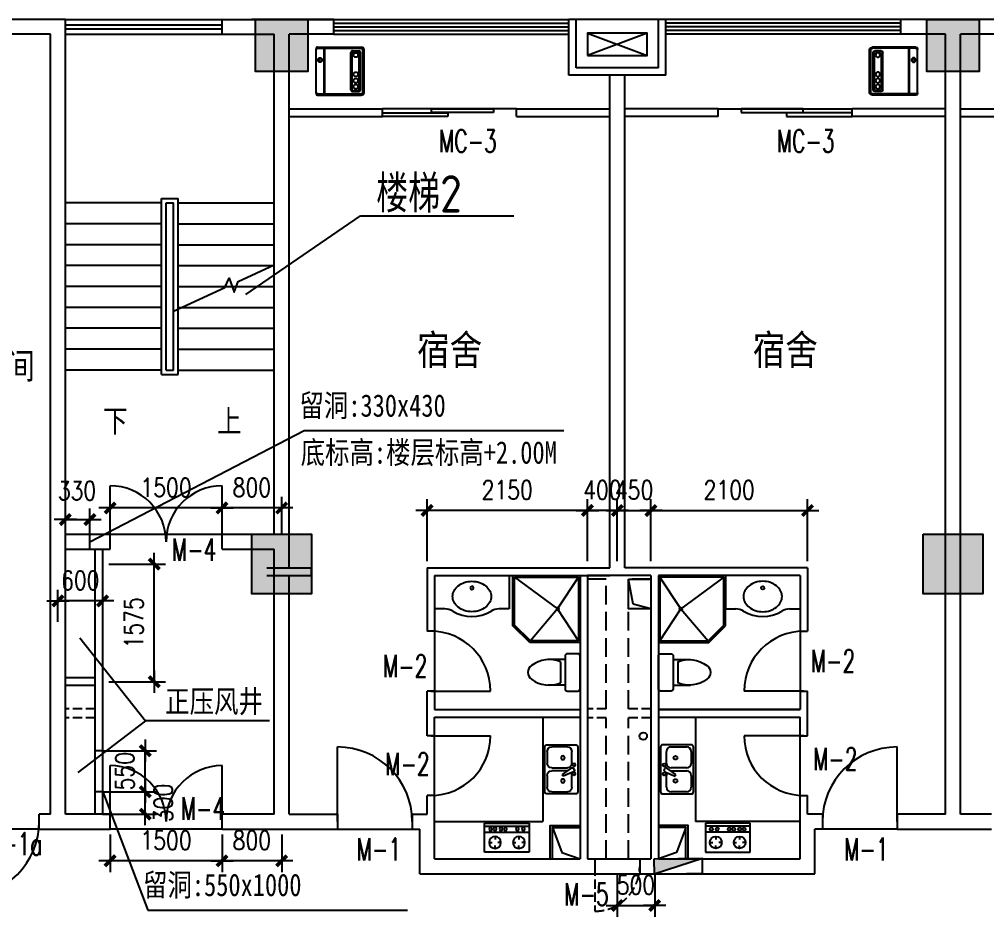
# Model space of a CAD drawing. Extents: x -357449 to -117302, y 127569 to 244935.
# Drawn here: x -281788 to -268819, y 220818 to 232842 of the extents above; entities that cross this region are included whole.
import ezdxf

# ---------------------------------------------------------------- set-up
doc = ezdxf.new("R2010")
doc.units = 0
doc.header["$MEASUREMENT"] = 0
doc.linetypes.add('DASH', pattern=[0.35, 0.25, -0.1])
doc.layers.get('0').update_dxf_attribs({"linetype": 'CONTINUOUS'})
doc.layers.get('DEFPOINTS').update_dxf_attribs({"linetype": 'CONTINUOUS'})
for name, color, linetype in [('1', 8, 'CONTINUOUS'), ('2', 4, 'CONTINUOUS'), ('COLUMN', 4, 'CONTINUOUS'), ('DIM', 7, 'CONTINUOUS'), ('F', 31, 'CONTINUOUS'), ('JAJU', 8, 'CONTINUOUS'), ('WALL', 1, 'CONTINUOUS'), ('WINDOW', 4, 'CONTINUOUS'), ('WINDOWS', 4, 'CONTINUOUS'), ('阳台', 4, 'CONTINUOUS')]:
    doc.layers.add(name, color=color, linetype=linetype)
doc.layers.add('AXIS', color=3, linetype='CONTINUOUS', lineweight=9)
doc.styles.add('CHINA', font='SimSun.ttf', dxfattribs={"width": 0.85, "height": 150})
doc.styles.add('DIM_FONT', font='SIMPLEX.shx', dxfattribs={"width": 0.8})
doc.styles.add('FS', font='txt.shx', dxfattribs={"width": 0.66, "height": 150, "bigfont": 'fs.shx'})
doc.styles.add('H1', font='SimSun.ttf')
doc.styles.add('TSS', font='tssdeng.shx', dxfattribs={"width": 0.85, "bigfont": 'tssdchn.shx'})
doc.dimstyles.get("Standard").update_dxf_attribs({"dimtxt": 375, "dimasz": 1, "dimexe": 150, "dimexo": 0, "dimgap": 200, "dimtad": 1, "dimdec": 0, "dimzin": 0, "dimdsep": 46, "dimtxsty": 'DIM_FONT', "dimblk1": '_DIMX', "dimblk2": '_DIMX', "dimsah": 1, "dimcen": 200, "dimclrd": 256, "dimclre": 256, "dimclrt": 4, "dimadec": 0, "dimazin": 0, "dimtfac": 1, "dimtdec": 0, "dimtix": 1, "dimtmove": 2, "dimatfit": 3, "dimldrblk": '_DIMX', "dimfxl": 0, "dimtolj": 1, "dimtzin": 0, "dimarcsym": 0})

# ---------------------------------------------------------------- blocks, each defined once
blk = doc.blocks.new('A$C58910DAE')
for p, q in [((0, 600), (0, 0)), ((390, 600), (0, 600)), ((130, 540), (130, 500)), ((270, 0), (270, 600)), ((350, 0), (350, 600)), ((390, 0), (390, 600)), ((50, 460), (90, 460)), ((130, 380), (130, 420)), ((210, 460), (170, 460)), ((50, 140), (90, 140)), ((130, 220), (130, 180)), ((210, 140), (170, 140)), ((0, 0), (390, 0)), ((130, 60), (130, 100))]:
    blk.add_line(p, q)
for centre, radius in [((130, 460), 80), ((310, 520), 20), ((310, 440), 20), ((310, 280), 20), ((130, 140), 80), ((310, 220), 20), ((310, 140), 20), ((310, 80), 20)]:
    blk.add_circle(centre, radius)
blk = doc.blocks.new('A$C13156595')
for p, q in [((900, 900), (0, 900)), ((0, 900), (0, 0)), ((877, 877), (22, 877)), ((22, 877), (22, 22)), ((300, 450), (22, 877)), ((877, 877), (300, 450)), ((877, 234), (877, 877)), ((900, 225), (900, 900)), ((22, 22), (300, 450)), ((300, 450), (666, 22)), ((666, 22), (877, 234)), ((675, 0), (900, 225)), ((0, 0), (675, 0)), ((22, 22), (666, 22))]:
    blk.add_line(p, q)
blk.add_circle((300, 450), 18.7)
blk = doc.blocks.new('A$C571F03B5')
for p, q in [((0, 470), (0, 30)), ((170, 500), (30, 500)), ((200, 30), (200, 470)), ((200, 420), (430, 420)), ((260, 110), (260, 390)), ((30, 0), (170, 0)), ((200, 80), (430, 80))]:
    blk.add_line(p, q)
for centre, radius, start, end in [((30, 470), 30, 90, 180), ((170, 470), 30, 0, 90), ((413, 23), 398, 53.3619, 112.5495), ((590, 250), 110, 303.4509, 56.5491), ((413, 477), 398, 247.4505, 306.6381), ((30, 30), 30, 180, 270), ((170, 30), 30, 270, 0)]:
    blk.add_arc(centre, radius, start, end)
at = {"style": 'DIM_FONT', "text_generation_flag": 4, "width": 0.8, "flags": 9}
for tag in ['YSIZE', 'XSIZE']:
    blk.add_attdef(tag, (0, 250), '', height=0.5, rotation=90, dxfattribs=at)
blk = doc.blocks.new('A$C54757736')
for p, q in [((0, 410), (0, 30)), ((630, 440), (30, 440)), ((328, 393), (342, 385)), ((660, 30), (660, 410)), ((30, 90), (30, 300)), ((90, 360), (250, 360)), ((299, 382), (241, 246)), ((259, 236), (347, 355)), ((310, 299), (310, 90)), ((350, 90), (350, 300)), ((410, 360), (570, 360)), ((630, 300), (630, 90)), ((241, 246), (259, 236)), ((250, 30), (90, 30)), ((570, 30), (410, 30)), ((30, 0), (630, 0))]:
    blk.add_line(p, q)
for centre, radius in [((270, 390), 20), ((390, 390), 20), ((175, 240), 25), ((485, 240), 25)]:
    blk.add_circle(centre, radius)
for centre, radius, start, end in [((30, 410), 30, 90, 180), ((318, 375), 20, 60, 159.4623), ((630, 410), 30, 360, 90), ((90, 300), 60, 90, 180), ((250, 300), 60, 56.607, 90), ((332, 367), 20, 320.5377, 60), ((410, 300), 60, 90, 180), ((570, 300), 60, 360, 90), ((30, 30), 30, 180, 270), ((90, 90), 60, 180, 270), ((250, 90), 60, 270, 360), ((410, 90), 60, 180, 270), ((570, 90), 60, 270, 360), ((630, 30), 30, 270, 360)]:
    blk.add_arc(centre, radius, start, end)
blk = doc.blocks.new('A$C6F837C5C')
at = {"layer": '1'}
blk.add_lwpolyline([(259, 407, 0.078966), (157, 391, 0.088152), (76, 347, 0.105269), (19, 279, 0.121685), (0, 203, 0.121685), (19, 128, 0.105269), (76, 60, 0.088152), (157, 16, 0.078966), (259, 0, 0.078966), (360, 16, 0.088152), (441, 60, 0.105269), (498, 128, 0.121685), (517, 203, 0.121685), (498, 279, 0.105269), (441, 347, 0.088152), (360, 391, 0.078966)], format="xyb", close=True, dxfattribs=at)
blk.add_circle((259, 88), 22, dxfattribs=at)
blk = doc.blocks.new('A$C5E2968BE')
for p, q in [((0, 606), (0, 38)), ((16, 606), (16, 38)), ((622, 643), (38, 643)), ((622, 627), (38, 627)), ((48, 573), (48, 70)), ((64, 573), (64, 70)), ((155, 595), (70, 595)), ((155, 579), (70, 579)), ((161, 573), (161, 70)), ((177, 573), (177, 70)), ((525, 627), (525, 16)), ((536, 627), (536, 16)), ((643, 622), (643, 21)), ((622, 16), (38, 16)), ((622, 0), (38, 0)), ((155, 64), (70, 64)), ((155, 48), (70, 48))]:
    blk.add_line(p, q)
for centre, radius in [((111, 529), 30), ((111, 449), 30), ((111, 364), 30), ((111, 106), 30), ((590, 173), 30), ((590, 173), 19.3)]:
    blk.add_circle(centre, radius)
for centre, radius, start, end in [((38, 606), 37.5, 90, 180), ((38, 606), 21.4, 90, 180), ((70, 573), 21.4, 90, 180), ((155, 573), 21.4, 0, 90), ((622, 622), 21.4, 0, 90), ((622, 606), 21.4, 0, 90), ((38, 38), 37.5, 180, 270), ((38, 38), 21.4, 180, 270), ((70, 70), 21.4, 180, 270), ((155, 70), 21.4, 270, 0), ((622, 38), 21.4, 270, 0), ((622, 21), 21.4, 270, 0)]:
    blk.add_arc(centre, radius, start, end)
blk = doc.blocks.new('_DIMX')
blk.add_line((-150, 0), (150, 0))
at = {"const_width": 50}
blk.add_lwpolyline([(-70, -70), (70, 70)], dxfattribs=at)
blk = doc.blocks.new('*D506')
at = {"linetype": 'ByBlock'}
for p, q in [((-271604, 224362), (-271604, 224793)), ((-271004, 224362), (-271004, 224793)), ((-271605, 224643), (-271606, 224643)), ((-271004, 224643), (-271604, 224643)), ((-271003, 224643), (-271002, 224643))]:
    blk.add_line(p, q, dxfattribs=at)
at = {"layer": 'DEFPOINTS', "color": 0, "linetype": 'ByBlock'}
for p in [(-271604, 224643), (-271604, 224362), (-271004, 224362)]:
    blk.add_point(p, dxfattribs=at)
at = {"linetype": 'ByBlock'}
blk.add_blockref('_DIMX', (-271604, 224643), dxfattribs=at)
at = {"linetype": 'ByBlock', "rotation": 180}
blk.add_blockref('_DIMX', (-271004, 224643), dxfattribs=at)
at = {"color": 4, "linetype": 'ByBlock', "insert": (-271304, 224918), "char_height": 250, "attachment_point": 5, "style": 'DIM_FONT'}
blk.add_mtext('\\A1;600', dxfattribs=at)
blk = doc.blocks.new('*D564')
at = {"linetype": 'ByBlock'}
for p, q in [((-262333, 221392), (-262333, 220818)), ((-261832, 221389), (-261832, 220818)), ((-262334, 220968), (-262335, 220968)), ((-262333, 220968), (-261832, 220968)), ((-261831, 220968), (-261830, 220968))]:
    blk.add_line(p, q, dxfattribs=at)
at = {"layer": 'DEFPOINTS', "color": 0, "linetype": 'ByBlock'}
for p in [(-262333, 221392), (-261832, 221389), (-261832, 220968)]:
    blk.add_point(p, dxfattribs=at)
at = {"linetype": 'ByBlock'}
blk.add_blockref('_DIMX', (-262333, 220968), dxfattribs=at)
at = {"linetype": 'ByBlock', "rotation": 180}
blk.add_blockref('_DIMX', (-261832, 220968), dxfattribs=at)
at = {"color": 4, "linetype": 'ByBlock', "insert": (-262083, 221243), "char_height": 250, "attachment_point": 5, "style": 'DIM_FONT'}
blk.add_mtext('\\A1;500', dxfattribs=at)
blk = doc.blocks.new('*D652')
at = {"linetype": 'ByBlock'}
for p, q in [((-290654, 225965), (-290654, 226795)), ((-288554, 225965), (-288554, 226795)), ((-290653, 226645), (-288555, 226645))]:
    blk.add_line(p, q, dxfattribs=at)
at = {"layer": 'DEFPOINTS', "color": 0, "linetype": 'ByBlock'}
for p in [(-288554, 226645), (-290654, 225965), (-288554, 225965)]:
    blk.add_point(p, dxfattribs=at)
at = {"linetype": 'ByBlock', "rotation": 180}
blk.add_blockref('_DIMX', (-290654, 226645), dxfattribs=at)
at = {"linetype": 'ByBlock'}
blk.add_blockref('_DIMX', (-288554, 226645), dxfattribs=at)
at = {"color": 4, "linetype": 'ByBlock', "insert": (-289604, 226920), "char_height": 250, "attachment_point": 5, "style": 'DIM_FONT'}
blk.add_mtext('\\A1;2100', dxfattribs=at)
blk = doc.blocks.new('*D651')
at = {"linetype": 'ByBlock'}
for p, q in [((-291104, 225965), (-291104, 226795)), ((-290654, 225965), (-290654, 226795)), ((-291105, 226645), (-291106, 226645)), ((-291104, 226645), (-290654, 226645)), ((-290653, 226645), (-290652, 226645))]:
    blk.add_line(p, q, dxfattribs=at)
at = {"layer": 'DEFPOINTS', "color": 0, "linetype": 'ByBlock'}
for p in [(-290654, 226645), (-291104, 225965), (-290654, 225965)]:
    blk.add_point(p, dxfattribs=at)
at = {"linetype": 'ByBlock'}
blk.add_blockref('_DIMX', (-291104, 226645), dxfattribs=at)
at = {"linetype": 'ByBlock', "rotation": 180}
blk.add_blockref('_DIMX', (-290654, 226645), dxfattribs=at)
at = {"color": 4, "linetype": 'ByBlock', "insert": (-290879, 226920), "char_height": 250, "attachment_point": 5, "style": 'DIM_FONT'}
blk.add_mtext('\\A1;450', dxfattribs=at)
blk = doc.blocks.new('*D650')
at = {"linetype": 'ByBlock'}
for p, q in [((-291504, 225965), (-291504, 226795)), ((-291104, 225965), (-291104, 226795)), ((-291505, 226645), (-291506, 226645)), ((-291104, 226645), (-291504, 226645)), ((-291103, 226645), (-291102, 226645))]:
    blk.add_line(p, q, dxfattribs=at)
at = {"layer": 'DEFPOINTS', "color": 0, "linetype": 'ByBlock'}
for p in [(-291504, 226645), (-291504, 225965), (-291104, 225965)]:
    blk.add_point(p, dxfattribs=at)
at = {"linetype": 'ByBlock'}
blk.add_blockref('_DIMX', (-291504, 226645), dxfattribs=at)
at = {"linetype": 'ByBlock', "rotation": 180}
blk.add_blockref('_DIMX', (-291104, 226645), dxfattribs=at)
at = {"color": 4, "linetype": 'ByBlock', "insert": (-291304, 226920), "char_height": 250, "attachment_point": 5, "style": 'DIM_FONT'}
blk.add_mtext('\\A1;400', dxfattribs=at)
blk = doc.blocks.new('*D649')
at = {"linetype": 'ByBlock'}
for p, q in [((-293654, 225965), (-293654, 226795)), ((-291504, 225965), (-291504, 226795)), ((-291505, 226645), (-293653, 226645))]:
    blk.add_line(p, q, dxfattribs=at)
at = {"layer": 'DEFPOINTS', "color": 0, "linetype": 'ByBlock'}
for p in [(-293654, 226645), (-293654, 225965), (-291504, 225965)]:
    blk.add_point(p, dxfattribs=at)
at = {"linetype": 'ByBlock', "rotation": 180}
blk.add_blockref('_DIMX', (-293654, 226645), dxfattribs=at)
at = {"linetype": 'ByBlock'}
blk.add_blockref('_DIMX', (-291504, 226645), dxfattribs=at)
at = {"color": 4, "linetype": 'ByBlock', "insert": (-292579, 226920), "char_height": 250, "attachment_point": 5, "style": 'DIM_FONT'}
blk.add_mtext('\\A1;2150', dxfattribs=at)
blk = doc.blocks.new('*D681')
at = {"linetype": 'ByBlock'}
for p, q in [((-269404, 226337), (-269404, 226840)), ((-268604, 226337), (-268604, 226840)), ((-269405, 226690), (-269406, 226690)), ((-268604, 226690), (-269404, 226690)), ((-268603, 226690), (-268602, 226690))]:
    blk.add_line(p, q, dxfattribs=at)
at = {"layer": 'DEFPOINTS', "color": 0, "linetype": 'ByBlock'}
for p in [(-269404, 226690), (-269404, 226337), (-268604, 226337)]:
    blk.add_point(p, dxfattribs=at)
at = {"linetype": 'ByBlock'}
blk.add_blockref('_DIMX', (-269404, 226690), dxfattribs=at)
at = {"linetype": 'ByBlock', "rotation": 180}
blk.add_blockref('_DIMX', (-268604, 226690), dxfattribs=at)
at = {"color": 4, "linetype": 'ByBlock', "insert": (-269004, 226965), "char_height": 250, "attachment_point": 5, "style": 'DIM_FONT'}
blk.add_mtext('\\A1;800', dxfattribs=at)
blk = doc.blocks.new('*D682')
at = {"linetype": 'ByBlock'}
for p, q in [((-270904, 226337), (-270904, 226840)), ((-269404, 226337), (-269404, 226840)), ((-269405, 226690), (-270903, 226690))]:
    blk.add_line(p, q, dxfattribs=at)
at = {"layer": 'DEFPOINTS', "color": 0, "linetype": 'ByBlock'}
for p in [(-270904, 226690), (-270904, 226337), (-269404, 226337)]:
    blk.add_point(p, dxfattribs=at)
at = {"linetype": 'ByBlock', "rotation": 180}
blk.add_blockref('_DIMX', (-270904, 226690), dxfattribs=at)
at = {"linetype": 'ByBlock'}
blk.add_blockref('_DIMX', (-269404, 226690), dxfattribs=at)
at = {"color": 4, "linetype": 'ByBlock', "insert": (-270154, 226965), "char_height": 250, "attachment_point": 5, "style": 'DIM_FONT'}
blk.add_mtext('\\A1;1500', dxfattribs=at)
blk = doc.blocks.new('*D683')
at = {"linetype": 'ByBlock'}
for p, q in [((-269404, 222387), (-269404, 221884)), ((-268604, 222387), (-268604, 221884)), ((-269405, 222034), (-269406, 222034)), ((-268604, 222034), (-269404, 222034)), ((-268603, 222034), (-268602, 222034))]:
    blk.add_line(p, q, dxfattribs=at)
at = {"layer": 'DEFPOINTS', "color": 0, "linetype": 'ByBlock'}
for p in [(-269404, 222387), (-268604, 222387), (-269404, 222034)]:
    blk.add_point(p, dxfattribs=at)
at = {"linetype": 'ByBlock'}
blk.add_blockref('_DIMX', (-269404, 222034), dxfattribs=at)
at = {"linetype": 'ByBlock', "rotation": 180}
blk.add_blockref('_DIMX', (-268604, 222034), dxfattribs=at)
at = {"color": 4, "linetype": 'ByBlock', "insert": (-269004, 222309), "char_height": 250, "attachment_point": 5, "style": 'DIM_FONT'}
blk.add_mtext('\\A1;800', dxfattribs=at)
blk = doc.blocks.new('*D684')
at = {"linetype": 'ByBlock'}
for p, q in [((-270904, 222387), (-270904, 221884)), ((-269404, 222387), (-269404, 221884)), ((-269405, 222034), (-270903, 222034))]:
    blk.add_line(p, q, dxfattribs=at)
at = {"layer": 'DEFPOINTS', "color": 0, "linetype": 'ByBlock'}
for p in [(-270904, 222387), (-269404, 222387), (-270904, 222034)]:
    blk.add_point(p, dxfattribs=at)
at = {"linetype": 'ByBlock', "rotation": 180}
blk.add_blockref('_DIMX', (-270904, 222034), dxfattribs=at)
at = {"linetype": 'ByBlock'}
blk.add_blockref('_DIMX', (-269404, 222034), dxfattribs=at)
at = {"color": 4, "linetype": 'ByBlock', "insert": (-270154, 222309), "char_height": 250, "attachment_point": 5, "style": 'DIM_FONT'}
blk.add_mtext('\\A1;1500', dxfattribs=at)
blk = doc.blocks.new('*D685')
at = {"linetype": 'ByBlock'}
for p, q in [((-270921, 225937), (-270162, 225937)), ((-270312, 224363), (-270312, 225936)), ((-270921, 224362), (-270162, 224362))]:
    blk.add_line(p, q, dxfattribs=at)
at = {"layer": 'DEFPOINTS', "color": 0, "linetype": 'ByBlock'}
for p in [(-270921, 225937), (-270312, 225937), (-270921, 224362)]:
    blk.add_point(p, dxfattribs=at)
at = {"linetype": 'ByBlock'}
for p, rotation in [((-270312, 225937), 90), ((-270312, 224362), 270)]:
    blk.add_blockref('_DIMX', p, dxfattribs=dict(at, rotation=rotation))
at = {"color": 4, "linetype": 'ByBlock', "insert": (-270587, 225150), "char_height": 250, "attachment_point": 5, "rotation": 90, "style": 'DIM_FONT'}
blk.add_mtext('\\A1;1575', dxfattribs=at)
blk = doc.blocks.new('A$C7A4B52A7')
at = {"layer": '1'}
for p, q in [((45570, 3633), (44920, 3623)), ((45570, 3633), (44923, 3423)), ((45573, 3433), (45570, 3633)), ((44920, 3623), (44923, 3423)), ((44923, 3423), (45573, 3433))]:
    blk.add_line(p, q, dxfattribs=at)
blk.add_solid([(45567, 3631), (44921, 3622), (44926, 3426)], dxfattribs=at)
blk = doc.blocks.new('*D1189')
at = {"linetype": 'ByBlock'}
for p, q in [((-269733, 225942), (-269733, 226289)), ((-269403, 225942), (-269403, 226289)), ((-269732, 226139), (-269404, 226139))]:
    blk.add_line(p, q, dxfattribs=at)
at = {"layer": 'DEFPOINTS', "color": 0, "linetype": 'ByBlock'}
for p in [(-269403, 226139), (-269733, 225942), (-269403, 225942)]:
    blk.add_point(p, dxfattribs=at)
at = {"linetype": 'ByBlock', "rotation": 180}
blk.add_blockref('_DIMX', (-269733, 226139), dxfattribs=at)
at = {"linetype": 'ByBlock'}
blk.add_blockref('_DIMX', (-269403, 226139), dxfattribs=at)
at = {"color": 4, "linetype": 'ByBlock', "insert": (-269577, 226526), "char_height": 250, "attachment_point": 5, "style": 'DIM_FONT'}
blk.add_mtext('\\A1;330', dxfattribs=at)
blk = doc.blocks.new('*D1190')
at = {"linetype": 'ByBlock'}
for p, q in [((-269233, 222492), (-268511, 222492)), ((-268661, 222493), (-268661, 222494)), ((-268661, 222192), (-268661, 222492)), ((-268661, 222192), (-268661, 222492)), ((-269233, 222192), (-268511, 222192)), ((-268661, 222191), (-268661, 222190))]:
    blk.add_line(p, q, dxfattribs=at)
at = {"layer": 'DEFPOINTS', "color": 0, "linetype": 'ByBlock'}
for p in [(-269233, 222492), (-268661, 222492), (-269233, 222192)]:
    blk.add_point(p, dxfattribs=at)
at = {"linetype": 'ByBlock'}
for p, rotation in [((-268661, 222492), 270), ((-268661, 222192), 90)]:
    blk.add_blockref('_DIMX', p, dxfattribs=dict(at, rotation=rotation))
at = {"color": 4, "linetype": 'ByBlock', "insert": (-268420, 222342), "char_height": 250, "attachment_point": 5, "rotation": 90, "style": 'DIM_FONT'}
blk.add_mtext('\\A1;300', dxfattribs=at)
blk = doc.blocks.new('*D1191')
at = {"linetype": 'ByBlock'}
for p, q in [((-269233, 223042), (-268511, 223042)), ((-268661, 223043), (-268661, 223044)), ((-268661, 222492), (-268661, 223042)), ((-269233, 222492), (-268511, 222492)), ((-268661, 222491), (-268661, 222490))]:
    blk.add_line(p, q, dxfattribs=at)
at = {"layer": 'DEFPOINTS', "color": 0, "linetype": 'ByBlock'}
for p in [(-269233, 223042), (-268661, 223042), (-269233, 222492)]:
    blk.add_point(p, dxfattribs=at)
at = {"linetype": 'ByBlock'}
for p, rotation in [((-268661, 223042), 270), ((-268661, 222492), 90)]:
    blk.add_blockref('_DIMX', p, dxfattribs=dict(at, rotation=rotation))
at = {"color": 4, "linetype": 'ByBlock', "insert": (-268936, 222767), "char_height": 250, "attachment_point": 5, "rotation": 90, "style": 'DIM_FONT'}
blk.add_mtext('\\A1;550', dxfattribs=at)

msp = doc.modelspace()

# ---------------------------------------------------------------- hatches: boundary and pattern name
at = {"layer": 'COLUMN'}
h = msp.add_hatch(color=256, dxfattribs=at)
h.paths.add_polyline_path([(-278270.51, 232841.93), (-278620.51, 232841.93), (-278620.51, 232491.93), (-278270.51, 232491.93)])
h.paths.add_polyline_path([(-277920.51, 232841.93), (-278270.51, 232841.93), (-278270.51, 232491.93), (-277920.51, 232491.93)])
h.paths.add_polyline_path([(-278270.51, 232491.93), (-278620.51, 232491.93), (-278620.51, 232141.93), (-278270.51, 232141.93)])
h.paths.add_polyline_path([(-277920.51, 232491.93), (-278270.51, 232491.93), (-278270.51, 232141.93), (-277920.51, 232141.93)])
h = msp.add_hatch(color=256, dxfattribs=at)
h.paths.add_polyline_path([(-269270.51, 232841.93), (-269620.51, 232841.93), (-269620.51, 232491.93), (-269270.51, 232491.93)])
h.paths.add_polyline_path([(-268920.51, 232841.93), (-269270.51, 232841.93), (-269270.51, 232491.93), (-268920.51, 232491.93)])
h.paths.add_polyline_path([(-269270.51, 232491.93), (-269620.51, 232491.93), (-269620.51, 232141.93), (-269270.51, 232141.93)])
h.paths.add_polyline_path([(-268920.51, 232491.93), (-269270.51, 232491.93), (-269270.51, 232141.93), (-268920.51, 232141.93)])
for points in [[(-278670.51, 225141.93), (-277870.51, 225141.93), (-277870.51, 225941.93), (-278670.51, 225941.93)], [(-269670.51, 225141.93), (-268870.51, 225141.93), (-268870.51, 225941.93), (-269670.51, 225941.93)]]:
    msp.add_hatch(color=256, dxfattribs=at).paths.add_polyline_path(points)

# ---------------------------------------------------------------- linework, layer by layer
at = {"layer": '1'}
for p, q in [((-274170.51, 232657.83), (-273370.51, 232357.83)), ((-273370.51, 232657.83), (-274170.51, 232357.83)), ((-278170.51, 231541.93), (-277620.51, 231541.93)), ((-269370.51, 231541.93), (-269920.51, 231541.93)), ((-275220.51, 225391.93), (-275220.51, 224941.93)), ((-272320.51, 225391.93), (-272320.51, 224941.93)), ((-276081.07, 224941.93), (-276220.51, 224941.93)), ((-275220.51, 224941.93), (-275359.96, 224941.93)), ((-272320.51, 224941.93), (-272181.07, 224941.93)), ((-271459.96, 224941.93), (-271320.51, 224941.93)), ((-274770.51, 223491.93), (-274770.51, 222091.93)), ((-272720.51, 223491.93), (-272720.51, 222091.93)), ((-276220.51, 222091.93), (-274770.51, 222091.93)), ((-271320.51, 222091.93), (-272720.51, 222091.93)), ((-274640.51, 222011.93), (-274512.67, 221676.37)), ((-272850.51, 222011.93), (-272978.35, 221676.37)), ((-274512.67, 221676.37), (-274270.51, 221591.93)), ((-272978.35, 221676.37), (-273220.51, 221591.93)), ((-274070.51, 221591.93), (-274070.51, 221391.93)), ((-273470.51, 221591.93), (-273470.51, 221391.93))]:
    msp.add_line(p, q, dxfattribs=at)
msp.add_lwpolyline([(-274170.51, 232357.83), (-273370.51, 232357.83), (-273370.51, 232657.83), (-274170.51, 232657.83)], close=True, dxfattribs=at)
for points in [[(-274670.51, 221591.93), (-274670.51, 221591.93), (-274670.51, 222041.93), (-274270.51, 222041.93)], [(-272820.51, 221591.93), (-272820.51, 221591.93), (-272820.51, 222041.93), (-273220.51, 222041.93)], [(-274640.51, 221591.93), (-274640.51, 222011.93), (-274270.51, 222011.93)], [(-272850.51, 221591.93), (-272850.51, 222011.93), (-273220.51, 222011.93)]]:
    msp.add_lwpolyline(points, dxfattribs=at)
for centre, radius, start, end in [((-276081.07, 224741.93), 200, 58.997281, 90), ((-275720.51, 225341.93), 500, 238.997281, 301.002719), ((-275359.96, 224741.93), 200, 90, 121.002719), ((-272181.07, 224741.93), 200, 58.997281, 90), ((-271820.51, 225341.93), 500, 238.997281, 301.002719), ((-271459.96, 224741.93), 200, 90, 121.002719)]:
    msp.add_arc(centre, radius, start, end, dxfattribs=at)
at = {"layer": '2'}
for p, q in [((-281170.51, 225741.93), (-281170.51, 225941.93)), ((-280840.51, 225741.93), (-280840.51, 225941.93))]:
    msp.add_line(p, q, dxfattribs=at)
at = {"layer": 'COLUMN'}
for p, q in [((-279880.51, 230381.93), (-281170.51, 230381.93)), ((-279880.51, 230441.93), (-279660.51, 230441.93)), ((-279880.51, 228081.93), (-279880.51, 230441.93)), ((-279820.51, 230381.93), (-279720.51, 230381.93)), ((-279820.51, 228141.93), (-279820.51, 230381.93)), ((-279720.51, 228141.93), (-279720.51, 230381.93)), ((-279660.51, 228081.93), (-279660.51, 230441.93)), ((-279660.51, 230381.93), (-278370.51, 230381.93)), ((-278751.95, 229153.83), (-277212.52, 230207.54)), ((-277212.52, 230207.54), (-275158.18, 230207.54)), ((-279880.51, 230101.93), (-281170.51, 230101.93)), ((-279660.51, 230101.93), (-278370.51, 230101.93)), ((-279880.51, 229821.93), (-281170.51, 229821.93)), ((-279660.51, 229821.93), (-278370.51, 229821.93)), ((-279880.51, 229541.93), (-281170.51, 229541.93)), ((-279660.51, 229541.93), (-278370.51, 229541.93)), ((-279880.51, 229261.93), (-281170.51, 229261.93)), ((-279660.51, 229261.93), (-278370.51, 229261.93)), ((-279880.51, 228981.93), (-281170.51, 228981.93)), ((-279660.51, 228981.93), (-278370.51, 228981.93)), ((-279880.51, 228701.93), (-281170.51, 228701.93)), ((-279660.51, 228701.93), (-278370.51, 228701.93)), ((-279880.51, 228421.93), (-281170.51, 228421.93)), ((-279660.51, 228421.93), (-278370.51, 228421.93)), ((-279880.51, 228141.93), (-281170.51, 228141.93)), ((-279820.51, 228141.93), (-279720.51, 228141.93)), ((-279660.51, 228141.93), (-278370.51, 228141.93)), ((-279880.51, 228081.93), (-279660.51, 228081.93)), ((-280840.51, 225841.93), (-277968.42, 227330.59)), ((-277968.42, 227330.59), (-274486.29, 227330.59)), ((-280670.51, 222491.93), (-280065.27, 220906.54)), ((-280065.27, 220906.54), (-276583.14, 220906.54))]:
    msp.add_line(p, q, dxfattribs=at)
for points in [[(-278620.51, 232841.93), (-277920.51, 232841.93), (-277920.51, 232141.93), (-278620.51, 232141.93)], [(-269620.51, 232841.93), (-268920.51, 232841.93), (-268920.51, 232141.93), (-269620.51, 232141.93)], [(-278670.51, 225941.93), (-277870.51, 225941.93), (-277870.51, 225141.93), (-278670.51, 225141.93)], [(-269670.51, 225941.93), (-268870.51, 225941.93), (-268870.51, 225141.93), (-269670.51, 225141.93)]]:
    msp.add_lwpolyline(points, close=True, dxfattribs=at)
for points in [[(-279015.51, 229488.62, 0, 60, 0), (-279015.51, 229738.62, 0, 0, 0), (-279015.51, 230881.93, 0, 0, 0), (-280525.51, 230881.93, 0, 0, 0), (-280525.51, 227891.93, 0, 0, 0)], [(-279015.51, 229078.5, 0, 60, 0), (-279015.51, 228828.5, 0, 0, 0), (-279015.51, 227891.93, 0, 0, 0)]]:
    msp.add_lwpolyline(points, format="xyseb", dxfattribs=at)
msp.add_lwpolyline([(-279720.51, 228932.6), (-279034.48, 229247.87), (-278974.71, 229376.04), (-278906.31, 229188.1), (-278854.44, 229330.6), (-278370.51, 229552.99)], dxfattribs=at)
at = {"layer": 'DIM'}
msp.add_circle((-273422.71, 223237.46), 50, dxfattribs=at)
at = {"layer": 'JAJU', "color": 8}
for p, q in [((-277570.51, 232691.93), (-274420.51, 232691.93)), ((-269970.51, 232691.93), (-273120.51, 232691.93)), ((-277570.51, 232641.93), (-274420.51, 232641.93)), ((-269970.51, 232641.93), (-273120.51, 232641.93))]:
    msp.add_line(p, q, dxfattribs=at)
at = {"layer": 'WALL'}
for p, q in [((-281170.51, 232841.93), (-282120.51, 232841.93)), ((-281170.51, 225941.93), (-281170.51, 232841.93)), ((-279070.51, 232641.93), (-279070.51, 232841.93)), ((-279070.51, 232841.93), (-277570.51, 232841.93)), ((-279070.51, 232841.93), (-277870.51, 232841.93)), ((-277570.51, 232841.93), (-278670.51, 232841.93)), ((-277570.51, 232841.93), (-278670.51, 232841.93)), ((-277570.51, 232641.93), (-277570.51, 232841.93)), ((-274420.51, 232091.93), (-274420.51, 232841.93)), ((-274320.51, 232841.93), (-274420.51, 232841.93)), ((-274320.51, 232191.93), (-274320.51, 232841.93)), ((-273220.51, 232191.93), (-273220.51, 232841.93)), ((-273120.51, 232841.93), (-273220.51, 232841.93)), ((-273120.51, 232091.93), (-273120.51, 232841.93)), ((-269970.51, 232641.93), (-269970.51, 232841.93)), ((-268570.51, 232841.93), (-269970.51, 232841.93)), ((-281370.51, 232641.93), (-282120.51, 232641.93)), ((-281370.51, 222191.93), (-281370.51, 232641.93)), ((-279070.51, 232641.93), (-278370.51, 232641.93)), ((-278370.51, 225941.93), (-278370.51, 232641.93)), ((-278170.51, 225491.93), (-278170.51, 232641.93)), ((-277570.51, 232641.93), (-278170.51, 232641.93)), ((-269370.51, 232641.93), (-269970.51, 232641.93)), ((-269370.51, 222191.93), (-269370.51, 232641.93)), ((-269170.51, 222191.93), (-269170.51, 232641.93)), ((-268570.51, 232641.93), (-269170.51, 232641.93)), ((-273220.51, 232191.93), (-274320.51, 232191.93)), ((-273120.51, 232091.93), (-274420.51, 232091.93)), ((-273870.51, 225491.93), (-273870.51, 232091.93)), ((-273670.51, 225491.93), (-273670.51, 232091.93)), ((-281170.51, 225941.93), (-280570.51, 225941.93)), ((-280570.51, 225741.93), (-280570.51, 225941.93)), ((-279070.51, 225741.93), (-279070.51, 225941.93)), ((-279070.51, 225941.93), (-278370.51, 225941.93)), ((-281170.51, 225741.93), (-280570.51, 225741.93)), ((-281170.51, 222191.93), (-281170.51, 225741.93)), ((-280770.51, 222191.93), (-280770.51, 225741.93)), ((-280670.51, 222191.93), (-280670.51, 225741.93)), ((-279070.51, 225741.93), (-278370.51, 225741.93)), ((-278370.51, 222191.93), (-278370.51, 225741.93)), ((-278470.51, 225491.93), (-277870.51, 225491.93)), ((-277870.51, 225391.93), (-277870.51, 225491.93)), ((-276320.51, 225491.93), (-276320.51, 224641.93)), ((-276320.51, 225491.93), (-273870.51, 225491.93)), ((-271220.51, 225491.93), (-273670.51, 225491.93)), ((-271220.51, 225491.93), (-271220.51, 224641.93)), ((-278470.51, 225391.93), (-277870.51, 225391.93)), ((-278170.51, 222191.93), (-278170.51, 225391.93)), ((-276220.51, 225391.93), (-276220.51, 224641.93)), ((-276220.51, 225391.93), (-273870.51, 225391.93)), ((-274270.51, 225391.93), (-274270.51, 221591.93)), ((-274170.51, 225391.93), (-273870.51, 225391.93)), ((-273320.51, 225391.93), (-274170.51, 225391.93)), ((-274170.51, 225391.93), (-274170.51, 221591.93)), ((-273320.51, 225391.93), (-273320.51, 221591.93)), ((-273220.51, 225391.93), (-273220.51, 221591.93)), ((-271320.51, 225391.93), (-273220.51, 225391.93)), ((-271320.51, 225391.93), (-271320.51, 224641.93)), ((-276220.51, 224641.93), (-276320.51, 224641.93)), ((-271320.51, 224641.93), (-271220.51, 224641.93)), ((-280770.51, 224016.93), (-281170.51, 224016.93)), ((-280770.51, 223916.93), (-281170.51, 223916.93)), ((-276220.51, 223841.93), (-276320.51, 223841.93)), ((-276320.51, 223241.93), (-276320.51, 223841.93)), ((-276220.51, 223841.93), (-276220.51, 223591.93)), ((-271320.51, 223841.93), (-271220.51, 223841.93)), ((-271320.51, 223841.93), (-271320.51, 223591.93)), ((-271220.51, 223241.93), (-271220.51, 223841.93)), ((-276220.51, 223591.93), (-274270.51, 223591.93)), ((-271320.51, 223591.93), (-273220.51, 223591.93)), ((-273220.51, 223591.93), (-271320.51, 223591.93)), ((-276220.51, 223241.93), (-276220.51, 223491.93)), ((-276220.51, 223491.93), (-274270.51, 223491.93)), ((-273220.51, 223491.93), (-271320.51, 223491.93)), ((-271320.51, 223241.93), (-271320.51, 223491.93)), ((-276220.51, 223241.93), (-276320.51, 223241.93)), ((-271320.51, 223241.93), (-271220.51, 223241.93)), ((-276220.51, 222441.93), (-276320.51, 222441.93)), ((-276320.51, 222191.93), (-276320.51, 222441.93)), ((-276220.51, 221591.93), (-276220.51, 222441.93)), ((-271320.51, 221591.93), (-271320.51, 222441.93)), ((-271320.51, 222441.93), (-271220.51, 222441.93)), ((-271220.51, 222191.93), (-271220.51, 222441.93)), ((-281521.37, 221991.93), (-281521.37, 222191.93)), ((-281370.51, 222191.93), (-281521.37, 222191.93)), ((-280570.51, 222191.93), (-281170.51, 222191.93)), ((-281070.51, 222191.93), (-281170.51, 222191.93)), ((-280570.51, 221991.93), (-280570.51, 222191.93)), ((-278370.51, 222191.93), (-279070.51, 222191.93)), ((-279070.51, 221991.93), (-279070.51, 222191.93)), ((-278170.51, 222191.93), (-277520.51, 222191.93)), ((-277520.51, 222191.93), (-277520.51, 221991.93)), ((-276520.51, 222191.93), (-276320.51, 222191.93)), ((-276520.51, 222191.93), (-276520.51, 221991.93)), ((-271020.51, 222191.93), (-271220.51, 222191.93)), ((-271020.51, 222191.93), (-271020.51, 221991.93)), ((-270020.51, 222191.93), (-270020.51, 221991.93)), ((-269370.51, 222191.93), (-270020.51, 222191.93)), ((-268752.42, 222191.93), (-269170.51, 222191.93)), ((-281521.37, 221991.93), (-280570.51, 221991.93)), ((-279070.51, 221991.93), (-277520.51, 221991.93)), ((-276520.51, 221991.93), (-276420.51, 221991.93)), ((-276420.51, 221391.93), (-276420.51, 221991.93)), ((-271120.51, 221391.93), (-271120.51, 221991.93)), ((-271020.51, 221991.93), (-271120.51, 221991.93)), ((-271020.51, 221991.93), (-271120.51, 221991.93)), ((-271120.51, 221391.93), (-271120.51, 221991.93)), ((-270020.51, 221991.93), (-268752.42, 221991.93)), ((-276220.51, 221591.93), (-274270.51, 221591.93)), ((-274170.51, 221591.93), (-273320.51, 221591.93)), ((-273220.51, 221591.93), (-271320.51, 221591.93)), ((-276420.51, 221391.93), (-271120.51, 221391.93))]:
    msp.add_line(p, q, dxfattribs=at)
at = {"layer": 'WINDOW'}
for p, q in [((-275120.51, 231641.93), (-276920.51, 231641.93)), ((-272420.51, 231641.93), (-270620.51, 231641.93)), ((-280570.51, 225941.93), (-279070.51, 225941.93)), ((-280095.44, 223440.72), (-281005.72, 222747.8)), ((-280670.51, 223041.93), (-280770.51, 223041.93)), ((-280670.51, 222491.93), (-280770.51, 222491.93)), ((-281521.37, 221991.93), (-282521.37, 221991.93)), ((-279070.51, 221991.93), (-280570.51, 221991.93))]:
    msp.add_line(p, q, dxfattribs=at)
at = {"layer": 'WINDOWS'}
for p, q in [((-281170.51, 232841.93), (-279070.51, 232841.93)), ((-277570.51, 232841.93), (-274420.51, 232841.93)), ((-277570.51, 232791.93), (-274420.51, 232791.93)), ((-273220.51, 232841.93), (-274320.51, 232841.93)), ((-269970.51, 232841.93), (-273120.51, 232841.93)), ((-269970.51, 232791.93), (-273120.51, 232791.93)), ((-281170.51, 232766.93), (-279070.51, 232766.93)), ((-281170.51, 232716.93), (-279070.51, 232716.93)), ((-277570.51, 232741.93), (-274420.51, 232741.93)), ((-269970.51, 232741.93), (-273120.51, 232741.93)), ((-281170.51, 232641.93), (-279070.51, 232641.93)), ((-278170.51, 231641.93), (-276920.51, 231641.93)), ((-276920.51, 231541.93), (-276920.51, 231641.93)), ((-275120.51, 231641.93), (-273870.51, 231641.93)), ((-275120.51, 231541.93), (-275120.51, 231641.93)), ((-272420.51, 231641.93), (-273670.51, 231641.93)), ((-272420.51, 231541.93), (-272420.51, 231641.93)), ((-269370.51, 231641.93), (-270620.51, 231641.93)), ((-270620.51, 231541.93), (-270620.51, 231641.93)), ((-269170.51, 231641.93), (-268200.05, 231641.93)), ((-278170.51, 231541.93), (-276920.51, 231541.93)), ((-275120.51, 231541.93), (-273870.51, 231541.93)), ((-272420.51, 231541.93), (-273670.51, 231541.93)), ((-269370.51, 231541.93), (-270620.51, 231541.93)), ((-269170.51, 231541.93), (-268200.05, 231541.93)), ((-280570.51, 225841.93), (-280570.51, 226591.93)), ((-279070.51, 225841.93), (-279070.51, 226591.93)), ((-273557.41, 225007.65), (-273620.51, 225341.93)), ((-273320.51, 224941.93), (-273557.41, 225007.65)), ((-276220.51, 224641.93), (-276220.51, 223841.93)), ((-271320.51, 224641.93), (-271320.51, 223841.93)), ((-280975.07, 224554.76), (-280095.44, 223440.72)), ((-276270.51, 223841.93), (-275470.51, 223841.93)), ((-271270.51, 223841.93), (-272070.51, 223841.93)), ((-278434.69, 223440.72), (-280095.44, 223440.72)), ((-276270.51, 223241.93), (-275470.51, 223241.93)), ((-276220.51, 222441.93), (-276220.51, 223241.93)), ((-271270.51, 223241.93), (-272070.51, 223241.93)), ((-271320.51, 222441.93), (-271320.51, 223241.93)), ((-277520.51, 222091.93), (-277520.51, 223091.93)), ((-270020.51, 222091.93), (-270020.51, 223091.93)), ((-280570.51, 222091.93), (-280570.51, 222841.93)), ((-279070.51, 222091.93), (-279070.51, 222841.93)), ((-277520.51, 221991.93), (-276520.51, 221991.93)), ((-270020.51, 221991.93), (-271020.51, 221991.93))]:
    msp.add_line(p, q, dxfattribs=at)
for points in [[(-275432.84, 231593.19), (-276262.97, 231593.19), (-276262.97, 231641.93), (-275432.84, 231641.93)], [(-272108.19, 231593.19), (-271278.05, 231593.19), (-271278.05, 231641.93), (-272108.19, 231641.93)], [(-276040.82, 231541.93), (-276920.51, 231541.93), (-276920.51, 231590.66), (-276040.82, 231590.66)], [(-271500.2, 231541.93), (-270620.51, 231541.93), (-270620.51, 231590.66), (-271500.2, 231590.66)], [(-273620.51, 225341.93), (-273320.51, 225341.93), (-273320.51, 224941.93), (-273620.51, 224941.93)]]:
    msp.add_lwpolyline(points, close=True, dxfattribs=at)
for centre, radius, start, end in [((-280570.51, 225841.93), 750, 0, 90), ((-279070.51, 225841.93), 750, 90, 180), ((-276270.51, 223841.93), 800, 0, 90), ((-271270.51, 223841.93), 800, 90, 180), ((-276270.51, 223241.93), 800, 270, 0), ((-271270.51, 223241.93), 800, 180, 270), ((-277520.51, 222091.93), 1000, 0, 90), ((-270020.51, 222091.93), 1000, 90, 180), ((-280570.51, 222091.93), 750, 0, 90), ((-279070.51, 222091.93), 750, 90, 180), ((-282521.37, 222091.93), 1000, 270, 0)]:
    msp.add_arc(centre, radius, start, end, dxfattribs=at)
at = {"layer": '阳台', "color": 8, "linetype": 'DASH', "ltscale": 1000}
for p, q in [((-273920.51, 225341.93), (-274170.51, 225341.93)), ((-273920.51, 223601.93), (-273920.51, 225341.93)), ((-273620.51, 223601.93), (-273620.51, 225341.93)), ((-273320.51, 225341.93), (-273620.51, 225341.93)), ((-273920.51, 221591.93), (-273920.51, 223481.93)), ((-273620.51, 221591.93), (-273620.51, 223481.93))]:
    msp.add_line(p, q, dxfattribs=at)
at = {"layer": '阳台', "color": 8, "linetype": 'DASH', "ltscale": 500}
for p, q in [((-280770.51, 223601.93), (-281170.51, 223601.93)), ((-273920.51, 223601.93), (-274170.51, 223601.93)), ((-273320.51, 223601.93), (-273620.51, 223601.93)), ((-280770.51, 223481.93), (-281170.51, 223481.93)), ((-273920.51, 223481.93), (-274170.51, 223481.93)), ((-273320.51, 223481.93), (-273620.51, 223481.93)), ((-274070.51, 221491.93), (-274070.51, 220891.93))]:
    msp.add_line(p, q, dxfattribs=at)
msp.add_arc((-274070.51, 221491.93), 600, 270, 0, dxfattribs=at)

# ---------------------------------------------------------------- block references
at = {"layer": '1'}
for name, p, rotation in [('A$C5E2968BE', (-277166.37, 232469.71), 180), ('A$C6F837C5C', (-271562.01, 225311.93), 180), ('A$C571F03B5', (-274270.51, 224341.93), 180), ('A$C54757736', (-272750.51, 222461.93), 90), ('A$C58910DAE', (-271990.51, 221682.34), 90)]:
    msp.add_blockref(name, p, dxfattribs=dict(at, rotation=rotation))
at = {"layer": '1', "xscale": -1}
for name, p, rotation in [('A$C5E2968BE', (-270388.3, 232469.71), 180), ('A$C6F837C5C', (-275979.01, 225311.93), 180), ('A$C571F03B5', (-273220.51, 224341.93), 180), ('A$C54757736', (-274740.51, 222461.93), 270), ('A$C58910DAE', (-275550.51, 221682.34), 270)]:
    msp.add_blockref(name, p, dxfattribs=dict(at, rotation=rotation))
msp.add_blockref('A$C13156595', (-274270.51, 224491.93), dxfattribs=at)
at = {"layer": '1'}
msp.add_blockref('A$C13156595', (-273220.51, 224491.93), dxfattribs=at)
at = {"layer": 'WINDOW'}
msp.add_blockref('A$C7A4B52A7', (-318199.44, 217965.94), dxfattribs=at)

# ---------------------------------------------------------------- texts
at = {"layer": 'AXIS', "style": 'H1', "width": 0.8}
for s, height, p in [('电表间', 350, (-282723.95, 228024.08)), ('留洞:330x430', 300, (-278032.09, 227517.65)), ('下', 300, (-280664.28, 227309.93)), ('上', 300, (-279136.56, 227309.93)), ('底标高:楼层标高+2.00M', 300, (-278016.16, 226888.63)), ('正压风井', 300, (-279832.29, 223552.14)), ('留洞:550x1000', 300, (-280128.94, 221093.61))]:
    msp.add_text(s, height=height, dxfattribs=at).set_placement(p)
at = {"layer": 'COLUMN', "style": 'TSS', "width": 0.9}
msp.add_text('楼梯2', height=500, dxfattribs=at).set_placement((-277002.34, 230253.61))
at = {"layer": 'DIM', "style": 'CHINA', "width": 0.8}
for p in [(-276455.1, 228213.43), (-271955.1, 228213.43)]:
    msp.add_text('宿舍', height=400, dxfattribs=at).set_placement(p)
at = {"layer": 'F', "style": 'FS', "width": 0.66}
for s, p in [('MC-3', (-276160.13, 231060.37)), ('MC-3', (-271630.17, 231060.37)), ('M-4', (-279741.14, 225586.23)), ('M-2', (-271175.46, 224093.44)), ('M-2', (-276912.03, 224025.91)), ('M-2', (-271144.95, 222782.6)), ('M-2', (-276881.52, 222715.07)), ('M-4', (-279622.01, 222117.2)), ('M-1a', (-282235.98, 221641.93)), ('M-1', (-277264.34, 221570.45)), ('M-1', (-270727.89, 221570.45)), ('M-5', (-274481.32, 220969.06))]:
    msp.add_text(s, height=300, dxfattribs=at).set_placement(p)

# ---------------------------------------------------------------- dimensions: what is measured, and where the dimension line sits
at = {"layer": 'WINDOW'}
for base, p1, p2, picture, middle, set_off in [((-280570.51, 226295.15), (-279070.51, 225941.93), (-280570.51, 225941.93), '*D682', (-279820.51, 226570.15), (-9666.64, -395.33)), ((-279070.51, 226295.15), (-278270.51, 225941.93), (-279070.51, 225941.93), '*D681', (-278670.51, 226570.15), (-9666.64, -395.33)), ((-281270.51, 225049.05), (-280670.51, 224768.3), (-281270.51, 224768.3), '*D506', (-280970.51, 225324.05), (-9666.64, 406.05)), ((-273270.19, 220968.45), (-273770.51, 221391.93), (-273270.19, 221388.53), '*D564', (-273520.35, 221243.45), (-11437.81, 0))]:
    dim = msp.add_linear_dim(base=base, p1=p1, p2=p2, dimstyle='Standard', override={"dimtxt": 250, "dimgap": 150, "dimblk": '_DIMX'}, dxfattribs=at)
    dim.commit()
    dim.dimension.update_dxf_attribs({"geometry": picture, "text_midpoint": middle, "insert": set_off})
for base, p1, p2, angle, picture, middle, dimtype in [((-280840.51, 226138.77), (-281170.51, 225941.93), (-280840.51, 225941.93), 0, '*D1189', (-281014.45, 226526.27), 161), ((-280098.82, 222491.93), (-280670.51, 222191.93), (-280670.51, 222491.93), 90, '*D1190', (-279858.19, 222341.93), 160)]:
    dim = msp.add_linear_dim(base=base, p1=p1, p2=p2, angle=angle, dimstyle='Standard', override={"dimtxt": 250, "dimgap": 150, "dimblk": '_DIMX'}, dxfattribs=at)
    dim.commit()
    dim.dimension.update_dxf_attribs({"geometry": picture, "text_midpoint": middle, "dimtype": dimtype, "insert": (-11437.81, 0)})
for base, p1, p2, angle, picture, middle, set_off in [((-279978.91, 225541.93), (-280587.78, 223966.93), (-280587.78, 225541.93), 90, '*D685', (-280253.91, 224754.43), (-9666.64, -395.33)), ((-280098.82, 223041.93), (-280670.51, 222491.93), (-280670.51, 223041.93), 90, '*D1191', (-280373.82, 222766.93), (-11437.81, 0)), ((-280570.51, 221566.52), (-279070.51, 221919.74), (-280570.51, 221919.74), 180, '*D684', (-279820.51, 221841.52), (-9666.64, -467.52)), ((-279070.51, 221566.52), (-278270.51, 221919.74), (-279070.51, 221919.74), 180, '*D683', (-278670.51, 221841.52), (-9666.64, -467.52))]:
    dim = msp.add_linear_dim(base=base, p1=p1, p2=p2, angle=angle, dimstyle='Standard', override={"dimtxt": 250, "dimgap": 150, "dimblk": '_DIMX'}, dxfattribs=at)
    dim.commit()
    dim.dimension.update_dxf_attribs({"geometry": picture, "text_midpoint": middle, "insert": set_off})
at = {"layer": 'WINDOWS'}
for base, p1, p2, picture, middle in [((-276320.51, 226260.77), (-274170.51, 225581.18), (-276320.51, 225581.18), '*D649', (-275245.51, 226535.77)), ((-274170.51, 226260.77), (-273770.51, 225581.18), (-274170.51, 225581.18), '*D650', (-273970.51, 226535.77)), ((-273320.51, 226260.77), (-273770.51, 225581.18), (-273320.51, 225581.18), '*D651', (-273545.51, 226535.77)), ((-271220.51, 226260.77), (-273320.51, 225581.18), (-271220.51, 225581.18), '*D652', (-272270.51, 226535.77))]:
    dim = msp.add_linear_dim(base=base, p1=p1, p2=p2, angle=180, dimstyle='Standard', override={"dimtxt": 250, "dimgap": 150, "dimblk": '_DIMX'}, dxfattribs=at)
    dim.commit()
    dim.dimension.update_dxf_attribs({"geometry": picture, "text_midpoint": middle, "insert": (17333.36, -384.11)})

doc.saveas('drawing.dxf')
